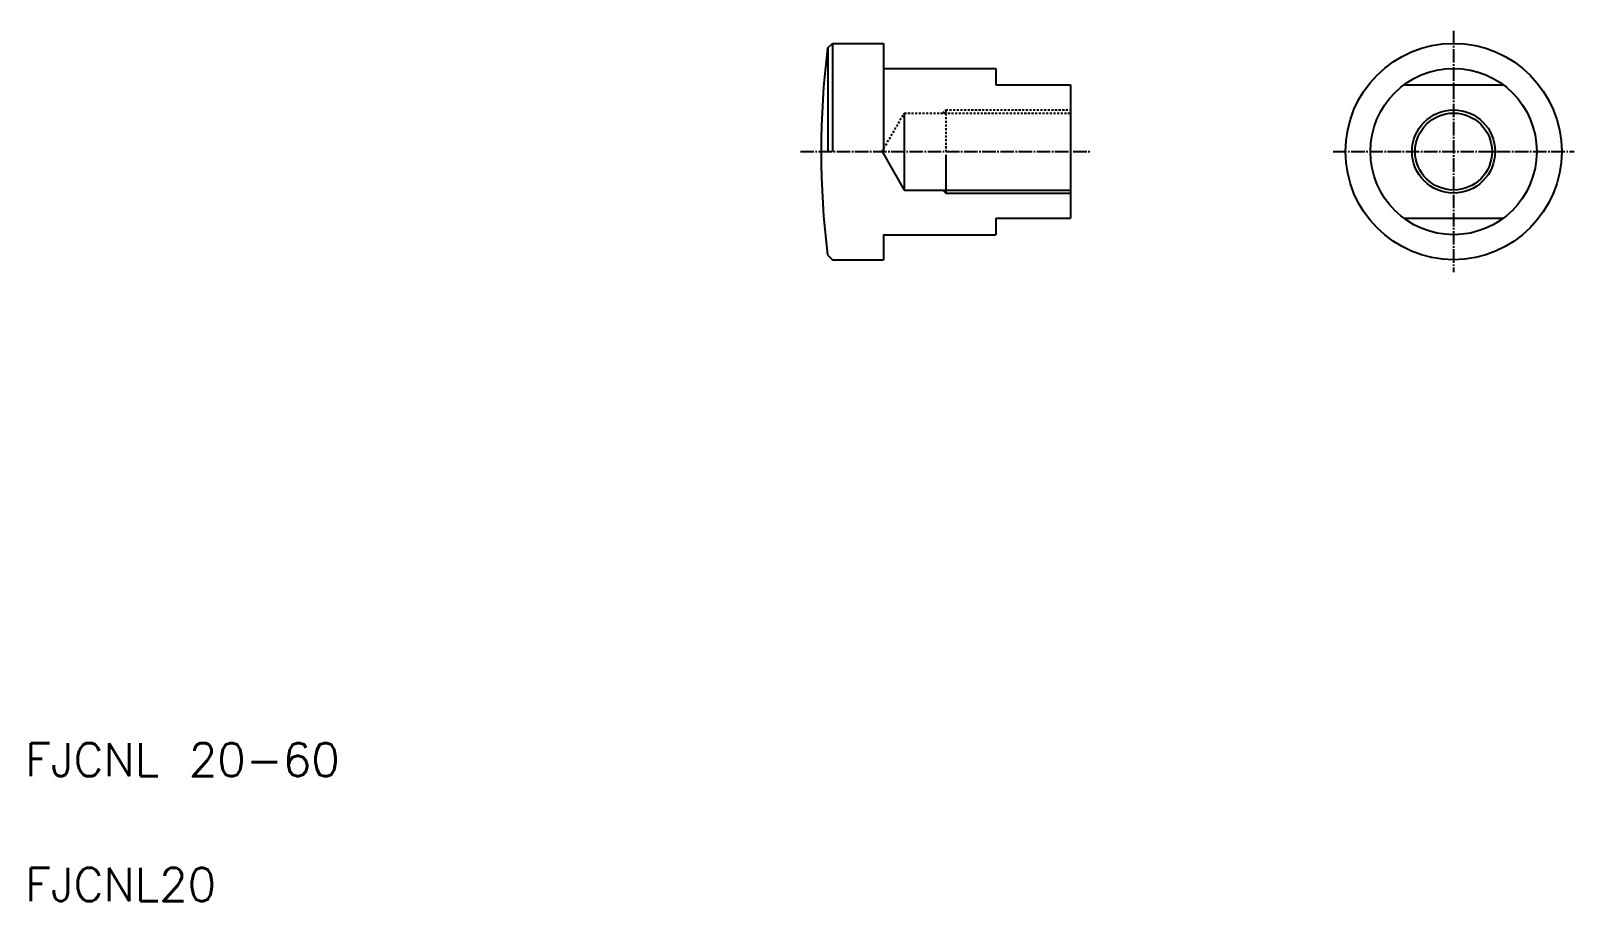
# Model space of a CAD drawing. Extents: x 21 to 393, y 20 to 229.
import ezdxf

# ---------------------------------------------------------------- set-up
doc = ezdxf.new("R2010")
doc.units = 0
doc.header["$LTSCALE"] = 0.25
doc.linetypes.add('CENTER', pattern=[17.5, 13, -1.5, 1.5, -1.5])
doc.linetypes.add('DASHED', pattern=[3.5, 2, -1.5])
doc.layers.get('0').update_dxf_attribs({"linetype": 'CONTINUOUS'})
doc.layers.add('CENTER', color=1, linetype='CENTER')
doc.styles.get("Standard").update_dxf_attribs({"font": 'txt.shx'})

msp = doc.modelspace()

# ---------------------------------------------------------------- linework, layer by layer
for p, q in [((213.02, 225.07), (214.17, 226.21)), ((213.17, 200.21), (213.17, 225.21)), ((214.17, 226.21), (226.47, 226.21)), ((214.17, 226.21), (214.17, 200.21)), ((226.47, 226.21), (226.47, 200.21)), ((226.47, 220.21), (253.47, 220.21)), ((253.47, 220.21), (253.47, 216.21)), ((253.47, 216.21), (271.47, 216.21)), ((271.47, 216.21), (271.47, 184.21)), ((351.6, 216.21), (375.6, 216.21)), ((231.47, 209.46), (231.47, 190.96)), ((271.47, 208.21), (271.47, 208.21)), ((226.13, 200.21), (231.47, 190.96)), ((241.47, 199.41), (241.47, 190.21)), ((271.47, 200.21), (271.47, 200.21)), ((231.47, 190.96), (271.47, 190.96)), ((253.47, 184.21), (271.47, 184.21)), ((253.47, 184.21), (253.47, 180.21)), ((351.6, 184.21), (375.6, 184.21)), ((226.47, 180.21), (226.47, 174.21)), ((226.47, 180.21), (253.47, 180.21)), ((213.02, 175.36), (214.17, 174.21)), ((214.17, 174.21), (226.47, 174.21))]:
    msp.add_line(p, q)
at = {"color": 3, "linetype": 'DASHED'}
for p, q in [((226.13, 200.21), (231.47, 209.46)), ((231.47, 209.46), (271.47, 209.46)), ((240.72, 209.46), (241.47, 210.21)), ((241.47, 210.21), (241.47, 200.21)), ((241.47, 210.21), (271.47, 210.21))]:
    msp.add_line(p, q, dxfattribs=at)
at = {"color": 3}
for p, q in [((240.72, 190.96), (241.47, 190.21)), ((241.47, 190.21), (271.47, 190.21))]:
    msp.add_line(p, q, dxfattribs=at)
for radius in [26, 20, 9.25]:
    msp.add_circle((363.6, 200.21), radius)
msp.add_circle((363.6, 200.21), 10, dxfattribs=at)
msp.add_arc((411.47, 200.21), 200, 172.8617, 187.1383)
at = {"layer": 'CENTER', "color": 1, "linetype": 'CENTER'}
for p, q in [((363.6, 229.21), (363.6, 171.21)), ((206.47, 200.21), (276.47, 200.21)), ((334.6, 200.21), (392.6, 200.21))]:
    msp.add_line(p, q, dxfattribs=at)

# ---------------------------------------------------------------- texts
for s, p in [('FJCNL 20-60', (20, 50)), ('FJCNL20', (20, 20))]:
    msp.add_text(s, height=8).set_placement(p)

doc.saveas('drawing.dxf')
